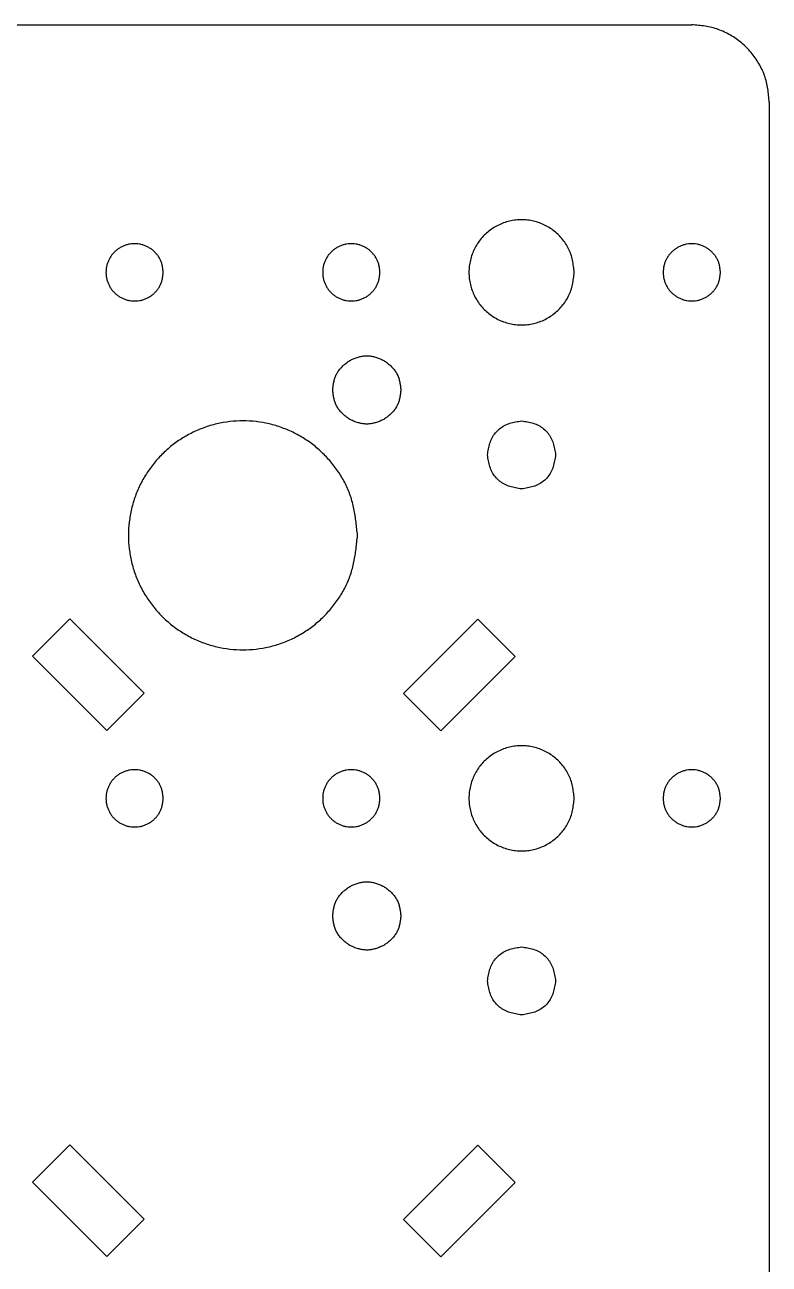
# Model space of a CAD drawing. Extents: x 1 to 215, y -90 to -6.
# Drawn here: x 190.76 to 214.81, y -45.74 to -5.68 of the extents above; entities that cross this region are included whole.
import ezdxf

# ---------------------------------------------------------------- set-up
doc = ezdxf.new("R2010")
doc.units = 0
for name, color, linetype in [('Cork_Diodes', 7, 'CONTINUOUS'), ('Cork_Holes', 7, 'CONTINUOUS'), ('Cork_Outline', 7, 'CONTINUOUS')]:
    doc.layers.add(name, color=color, linetype=linetype)

msp = doc.modelspace()

# ---------------------------------------------------------------- linework, layer by layer
at = {"layer": 'Cork_Diodes', "color": 2}
for points in [[(192.215378, -24.886792), (191.013958, -26.088212)], [(194.615377, -27.286801), (192.215378, -24.886792)], [(202.998581, -27.298363), (205.398579, -24.898354)], [(206.599999, -26.099774), (205.398579, -24.898354)], [(193.413957, -28.488221), (191.013958, -26.088212)], [(204.200001, -28.499783), (206.599999, -26.099774)], [(194.615377, -27.286801), (193.413957, -28.488221)], [(204.200001, -28.499783), (202.998581, -27.298363)], [(192.215378, -41.887012), (191.013958, -43.088432)], [(194.615377, -44.287021), (192.215378, -41.887012)], [(202.998581, -44.298583), (205.398579, -41.898574)], [(206.599999, -43.099994), (205.398579, -41.898574)], [(193.413957, -45.488441), (191.013958, -43.088432)], [(204.200001, -45.500003), (206.599999, -43.099994)], [(194.615377, -44.287021), (193.413957, -45.488441)], [(204.200001, -45.500003), (202.998581, -44.298583)]]:
    msp.add_lwpolyline(points, dxfattribs=at)
at = {"layer": 'Cork_Holes', "color": 1}
for points, knots in [([(208.5101, -13.685286), (208.503338, -13.751448), (208.489861, -13.883307), (208.46019, -14.079345), (208.411458, -14.270325), (208.335104, -14.451488), (208.235851, -14.620988), (208.116529, -14.778773), (207.980089, -14.923037), (207.827882, -15.051305), (207.662015, -15.160996), (207.484185, -15.25018), (207.297026, -15.318079), (207.104105, -15.363628), (206.908175, -15.386186), (206.711972, -15.386188), (206.516117, -15.363634), (206.323297, -15.318069), (206.136158, -15.250134), (205.958146, -15.160925), (205.79188, -15.051373), (205.639475, -14.923275), (205.503612, -14.779049), (205.386126, -14.620707), (205.288023, -14.450787), (205.209639, -14.269865), (205.15266, -14.080087), (205.11793, -13.884049), (205.106191, -13.685286), (205.11793, -13.486523), (205.15266, -13.290484), (205.209639, -13.100707), (205.288023, -12.919785), (205.386126, -12.749865), (205.503612, -12.591523), (205.639475, -12.447296), (205.79188, -12.319199), (205.958145, -12.209647), (206.136157, -12.120439), (206.323296, -12.052505), (206.516121, -12.006975), (206.711969, -11.984386), (206.908177, -11.984389), (207.104101, -12.006982), (207.297027, -12.052494), (207.484185, -12.120393), (207.662015, -12.209575), (207.827882, -12.319266), (207.980089, -12.447535), (208.116529, -12.591799), (208.235851, -12.749584), (208.335104, -12.919084), (208.411457, -13.100247), (208.460191, -13.291226), (208.489866, -13.487265), (208.50334, -13.619124), (208.5101, -13.685286)], [0, 0, 0, 0, 0.199511, 0.397619, 0.594372, 0.789098, 0.985319, 1.182187, 1.381317, 1.579793, 1.778027, 1.976498, 2.175217, 2.373979, 2.569805, 2.765573, 2.961313, 3.159932, 3.358595, 3.557251, 3.755903, 3.954561, 4.153184, 4.348959, 4.544746, 4.740525, 4.939158, 5.137817, 5.336466, 5.535115, 5.733774, 5.932407, 6.128186, 6.323973, 6.519748, 6.718371, 6.917029, 7.115681, 7.314337, 7.512997, 7.711611, 7.907354, 8.103122, 8.29895, 8.497707, 8.696423, 8.894895, 9.093128, 9.291605, 9.490735, 9.687603, 9.883824, 10.07855, 10.275303, 10.473412, 10.672922, 10.672922, 10.672922, 10.672922]), ([(195.234999, -13.685286), (195.23132, -13.721284), (195.223986, -13.793031), (195.207848, -13.8997), (195.181324, -14.003613), (195.139781, -14.102184), (195.085776, -14.194408), (195.02085, -14.280261), (194.946613, -14.358762), (194.863792, -14.428559), (194.773541, -14.488248), (194.676781, -14.53678), (194.574943, -14.573715), (194.469974, -14.598501), (194.363359, -14.610704), (194.256609, -14.610709), (194.150041, -14.598492), (194.045113, -14.57376), (193.943293, -14.536769), (193.846439, -14.488208), (193.755967, -14.428597), (193.67304, -14.358892), (193.599119, -14.28041), (193.535189, -14.194256), (193.481811, -14.101803), (193.43916, -14.003363), (193.408157, -13.900103), (193.38926, -13.793435), (193.382872, -13.685286), (193.389259, -13.577137), (193.408153, -13.470468), (193.439161, -13.367209), (193.481811, -13.268769), (193.53519, -13.176315), (193.599119, -13.090162), (193.67304, -13.011679), (193.755968, -12.941977), (193.846432, -12.88236), (193.943297, -12.833832), (194.04512, -12.796867), (194.150035, -12.772066), (194.256609, -12.759867), (194.36336, -12.759864), (194.469969, -12.772082), (194.574953, -12.796811), (194.676777, -12.833793), (194.773541, -12.882322), (194.863791, -12.942013), (194.946612, -13.011809), (195.020847, -13.090312), (195.085775, -13.176163), (195.139779, -13.268388), (195.181326, -13.366958), (195.207843, -13.470873), (195.223989, -13.57754), (195.231321, -13.649287), (195.234999, -13.685286)], [0, 0, 0, 0, 0.108553, 0.21635, 0.323408, 0.429357, 0.53612, 0.643238, 0.751593, 0.85959, 0.967456, 1.075449, 1.183573, 1.291721, 1.398267, 1.504788, 1.611288, 1.719349, 1.827449, 1.93555, 2.043644, 2.151739, 2.259817, 2.366341, 2.472869, 2.57939, 2.68747, 2.795567, 2.903652, 3.011736, 3.119833, 3.227913, 3.334435, 3.440963, 3.547486, 3.655565, 3.76366, 3.871753, 3.979841, 4.087936, 4.196008, 4.302508, 4.409028, 4.515575, 4.623716, 4.731848, 4.839844, 4.947709, 5.055706, 5.16406, 5.271178, 5.377942, 5.483891, 5.590948, 5.698746, 5.807299, 5.807299, 5.807299, 5.807299]), ([(202.234985, -13.685286), (202.231306, -13.721284), (202.223972, -13.793031), (202.207834, -13.8997), (202.18131, -14.003613), (202.139767, -14.102184), (202.085762, -14.194408), (202.020836, -14.280261), (201.946599, -14.358762), (201.863778, -14.428559), (201.773527, -14.488248), (201.676767, -14.53678), (201.574929, -14.573715), (201.46996, -14.598501), (201.363345, -14.610704), (201.256595, -14.610709), (201.150027, -14.598492), (201.045099, -14.57376), (200.943279, -14.536769), (200.846425, -14.488208), (200.755953, -14.428597), (200.673026, -14.358892), (200.599105, -14.28041), (200.535175, -14.194256), (200.481797, -14.101803), (200.439146, -14.003363), (200.408143, -13.900103), (200.389246, -13.793435), (200.382858, -13.685286), (200.389245, -13.577137), (200.408139, -13.470468), (200.439147, -13.367209), (200.481797, -13.268769), (200.535176, -13.176315), (200.599105, -13.090162), (200.673026, -13.011679), (200.755954, -12.941977), (200.846418, -12.88236), (200.943283, -12.833832), (201.045106, -12.796867), (201.150021, -12.772066), (201.256595, -12.759867), (201.363346, -12.759864), (201.469955, -12.772082), (201.574939, -12.796811), (201.676763, -12.833793), (201.773527, -12.882322), (201.863777, -12.942013), (201.946598, -13.011809), (202.020833, -13.090312), (202.085761, -13.176163), (202.139765, -13.268388), (202.181312, -13.366958), (202.207829, -13.470873), (202.223975, -13.57754), (202.231307, -13.649287), (202.234985, -13.685286)], [0, 0, 0, 0, 0.108553, 0.21635, 0.323408, 0.429357, 0.53612, 0.643238, 0.751593, 0.85959, 0.967456, 1.075449, 1.183573, 1.291721, 1.398267, 1.504788, 1.611288, 1.719349, 1.827449, 1.93555, 2.043644, 2.151739, 2.259817, 2.366341, 2.472869, 2.57939, 2.68747, 2.795567, 2.903652, 3.011736, 3.119833, 3.227913, 3.334435, 3.440963, 3.547486, 3.655565, 3.76366, 3.871753, 3.979841, 4.087936, 4.196008, 4.302508, 4.409028, 4.515575, 4.623716, 4.731848, 4.839844, 4.947709, 5.055706, 5.16406, 5.271178, 5.377942, 5.483891, 5.590948, 5.698746, 5.807299, 5.807299, 5.807299, 5.807299]), ([(213.234963, -13.685286), (213.231284, -13.721284), (213.22395, -13.793031), (213.207812, -13.8997), (213.181288, -14.003613), (213.139745, -14.102184), (213.08574, -14.194409), (213.020811, -14.28026), (212.946576, -14.358763), (212.863755, -14.428559), (212.773505, -14.488248), (212.676746, -14.536781), (212.574908, -14.573715), (212.469938, -14.598501), (212.363323, -14.610704), (212.256573, -14.610709), (212.150005, -14.598492), (212.045077, -14.57376), (211.943257, -14.536769), (211.846403, -14.488208), (211.755932, -14.428596), (211.673005, -14.358892), (211.599083, -14.28041), (211.535153, -14.194256), (211.481775, -14.101803), (211.439124, -14.003363), (211.408121, -13.900103), (211.389224, -13.793435), (211.382836, -13.685286), (211.389223, -13.577137), (211.408117, -13.470468), (211.439125, -13.367209), (211.481775, -13.268769), (211.535153, -13.176315), (211.599083, -13.090162), (211.673003, -13.011679), (211.755932, -12.941977), (211.846395, -12.88236), (211.943261, -12.833832), (212.045084, -12.796867), (212.149999, -12.772066), (212.256573, -12.759867), (212.363324, -12.759864), (212.469933, -12.772082), (212.574918, -12.796811), (212.676742, -12.833793), (212.773505, -12.882322), (212.863755, -12.942013), (212.946576, -13.011809), (213.020811, -13.090312), (213.085739, -13.176163), (213.139743, -13.268388), (213.18129, -13.366958), (213.207807, -13.470873), (213.223953, -13.57754), (213.231285, -13.649287), (213.234963, -13.685286)], [0, 0, 0, 0, 0.108553, 0.21635, 0.323408, 0.429357, 0.536121, 0.643239, 0.751593, 0.85959, 0.967456, 1.075448, 1.183572, 1.29172, 1.398267, 1.504788, 1.611287, 1.719349, 1.827449, 1.93555, 2.043642, 2.151738, 2.259817, 2.36634, 2.472868, 2.57939, 2.687469, 2.795567, 2.903651, 3.011735, 3.119833, 3.227913, 3.334434, 3.440962, 3.547486, 3.655564, 3.763659, 3.871753, 3.97984, 4.087936, 4.196008, 4.302507, 4.409028, 4.515575, 4.623717, 4.731849, 4.839843, 4.947709, 5.055706, 5.16406, 5.271178, 5.377942, 5.483891, 5.590948, 5.698745, 5.807299, 5.807299, 5.807299, 5.807299]), ([(201.259858, -16.532652), (201.299052, -16.515179), (201.377248, -16.480318), (201.496725, -16.433639), (201.619723, -16.398771), (201.74623, -16.381697), (201.873485, -16.381691), (201.999982, -16.398788), (202.123003, -16.433572), (202.242466, -16.4803), (202.320663, -16.515173), (202.359858, -16.532652)], [0, 0, 0, 0, 0.128733, 0.256834, 0.384538, 0.511267, 0.6385, 0.765226, 0.892919, 1.02103, 1.149773, 1.149773, 1.149773, 1.149773]), ([(200.709858, -17.485285), (200.714324, -17.442604), (200.723233, -17.35745), (200.742549, -17.230638), (200.773843, -17.106684), (200.822305, -16.988589), (200.88593, -16.878387), (200.963983, -16.777375), (201.05568, -16.68829), (201.155839, -16.60815), (201.225128, -16.557859), (201.259858, -16.532652)], [0, 0, 0, 0, 0.128737, 0.256844, 0.384549, 0.511268, 0.638499, 0.765225, 0.892934, 1.021036, 1.149772, 1.149772, 1.149772, 1.149772]), ([(202.359858, -16.532652), (202.394588, -16.557859), (202.463877, -16.60815), (202.564036, -16.68829), (202.655733, -16.777375), (202.733786, -16.878387), (202.797411, -16.988589), (202.845873, -17.106684), (202.877169, -17.230638), (202.896489, -17.35745), (202.905394, -17.442603), (202.909858, -17.485285)], [0, 0, 0, 0, 0.128735, 0.256838, 0.384546, 0.511273, 0.638504, 0.765223, 0.892928, 1.021036, 1.149772, 1.149772, 1.149772, 1.149772]), ([(201.259858, -18.437917), (201.225128, -18.41271), (201.155839, -18.362419), (201.05568, -18.282279), (200.963983, -18.193194), (200.885929, -18.09218), (200.822301, -17.98197), (200.773848, -17.863865), (200.742547, -17.739914), (200.723228, -17.61311), (200.714322, -17.527963), (200.709858, -17.485285)], [0, 0, 0, 0, 0.128735, 0.256838, 0.384546, 0.511274, 0.638511, 0.765247, 0.892945, 1.02104, 1.14977, 1.14977, 1.14977, 1.14977]), ([(202.909858, -17.485285), (202.905392, -17.527963), (202.896483, -17.61311), (202.877167, -17.739914), (202.845868, -17.863866), (202.797415, -17.981969), (202.733787, -18.09218), (202.655733, -18.193194), (202.564036, -18.282279), (202.463877, -18.362419), (202.394588, -18.41271), (202.359858, -18.437917)], [0, 0, 0, 0, 0.12873, 0.256825, 0.384523, 0.511259, 0.638496, 0.765223, 0.892932, 1.021034, 1.14977, 1.14977, 1.14977, 1.14977]), ([(201.510114, -22.18529), (201.4954, -22.329291), (201.466075, -22.616278), (201.401485, -23.042948), (201.295416, -23.458606), (201.129238, -23.852898), (200.91322, -24.221805), (200.653509, -24.565213), (200.356568, -24.879216), (200.025283, -25.158382), (199.664277, -25.397115), (199.277237, -25.591229), (198.869894, -25.739019), (198.450001, -25.838114), (198.023573, -25.887258), (197.596539, -25.887263), (197.170276, -25.838129), (196.750603, -25.738996), (196.343302, -25.591128), (195.955869, -25.396958), (195.593994, -25.158529), (195.26228, -24.879735), (194.966596, -24.565812), (194.710881, -24.221195), (194.497363, -23.851373), (194.326765, -23.457604), (194.202752, -23.044563), (194.12716, -22.617892), (194.101609, -22.185294), (194.127161, -21.752694), (194.202752, -21.326023), (194.32676, -20.912981), (194.497368, -20.51922), (194.710887, -20.149401), (194.96659, -19.804769), (195.262281, -19.490846), (195.593993, -19.212051), (195.955869, -18.973622), (196.343301, -18.779453), (196.750601, -18.631586), (197.17028, -18.532489), (197.596537, -18.48332), (198.023575, -18.483325), (198.449996, -18.532504), (198.869896, -18.631563), (199.277238, -18.779353), (199.664277, -18.973465), (200.025282, -19.212199), (200.356566, -19.491364), (200.653512, -19.805369), (200.913214, -20.14879), (201.129234, -20.517695), (201.295421, -20.91198), (201.401485, -21.327638), (201.466074, -21.754308), (201.4954, -22.041293), (201.510114, -22.18529)], [0, 0, 0, 0, 0.434231, 0.865404, 1.293632, 1.717443, 2.144505, 2.572977, 3.006389, 3.438365, 3.869813, 4.301783, 4.734288, 5.166885, 5.593095, 6.019177, 6.445199, 6.877483, 7.309866, 7.742237, 8.174596, 8.606965, 9.039274, 9.465368, 9.891485, 10.317589, 10.749908, 11.182279, 11.614635, 12.046978, 12.479356, 12.91168, 13.337767, 13.763885, 14.189993, 14.622302, 15.054671, 15.48703, 15.9194, 16.351781, 16.78406, 17.210085, 17.636167, 18.062379, 18.494971, 18.927474, 19.359443, 19.79089, 20.222866, 20.656277, 21.084765, 21.511827, 21.935622, 22.363856, 22.795034, 23.229254, 23.229254, 23.229254, 23.229254]), ([(202.359858, -18.437917), (202.320664, -18.455389), (202.242468, -18.490247), (202.122988, -18.536914), (201.999995, -18.571802), (201.873485, -18.588871), (201.746231, -18.588879), (201.619734, -18.571781), (201.496713, -18.536997), (201.37725, -18.490269), (201.299053, -18.455396), (201.259858, -18.437917)], [0, 0, 0, 0, 0.128731, 0.256829, 0.384537, 0.511265, 0.638499, 0.765225, 0.892918, 1.021028, 1.149771, 1.149771, 1.149771, 1.149771]), ([(205.709848, -19.585282), (205.719908, -19.521188), (205.739905, -19.393773), (205.783193, -19.205846), (205.853469, -19.027739), (205.960156, -18.869563), (206.094135, -18.735585), (206.25231, -18.628895), (206.430416, -18.558618), (206.618339, -18.515326), (206.745754, -18.495334), (206.809848, -18.485277)], [0, 0, 0, 0, 0.194621, 0.386895, 0.577571, 0.765401, 0.955016, 1.142857, 1.333525, 1.525797, 1.720417, 1.720417, 1.720417, 1.720417]), ([(206.809848, -18.485277), (206.873942, -18.495334), (207.001357, -18.515326), (207.189279, -18.558618), (207.367386, -18.628895), (207.525561, -18.735585), (207.65954, -18.869563), (207.766227, -19.027739), (207.836503, -19.205846), (207.879791, -19.393773), (207.899788, -19.521188), (207.909848, -19.585282)], [0, 0, 0, 0, 0.194619, 0.38689, 0.57756, 0.7654, 0.955015, 1.142846, 1.333522, 1.525796, 1.720417, 1.720417, 1.720417, 1.720417]), ([(206.809848, -20.685288), (206.745754, -20.675224), (206.61834, -20.655217), (206.430416, -20.611922), (206.252316, -20.54164), (206.09413, -20.434973), (205.96015, -20.30099), (205.853479, -20.142806), (205.783189, -19.96471), (205.739906, -19.776789), (205.719908, -19.649376), (205.709848, -19.585282)], [0, 0, 0, 0, 0.194622, 0.386896, 0.577565, 0.765396, 0.955011, 1.142856, 1.333514, 1.525782, 1.720402, 1.720402, 1.720402, 1.720402]), ([(207.909848, -19.585282), (207.899788, -19.649376), (207.87979, -19.776789), (207.836507, -19.96471), (207.766217, -20.142806), (207.659546, -20.30099), (207.525566, -20.434973), (207.36738, -20.54164), (207.18928, -20.611922), (207.001356, -20.655217), (206.873942, -20.675224), (206.809848, -20.685288)], [0, 0, 0, 0, 0.19462, 0.386887, 0.577546, 0.765391, 0.955006, 1.142837, 1.333507, 1.52578, 1.720402, 1.720402, 1.720402, 1.720402]), ([(208.5101, -30.685241), (208.503338, -30.751403), (208.489861, -30.883262), (208.46019, -31.079301), (208.411458, -31.270281), (208.335104, -31.451443), (208.235852, -31.620944), (208.116525, -31.778729), (207.980095, -31.923004), (207.827882, -32.051267), (207.662012, -32.160951), (207.484185, -32.25014), (207.297029, -32.318053), (207.104102, -32.363573), (206.908177, -32.386165), (206.71197, -32.386167), (206.51612, -32.36358), (206.323294, -32.318043), (206.136157, -32.250094), (205.958148, -32.160879), (205.79188, -32.051334), (205.639469, -31.923242), (205.503616, -31.779004), (205.386125, -31.620663), (205.288023, -31.450742), (205.209639, -31.26982), (205.15266, -31.080043), (205.11793, -30.884004), (205.106191, -30.685242), (205.11793, -30.486481), (205.152658, -30.290451), (205.209642, -30.100684), (205.288022, -29.919767), (205.386125, -29.749846), (205.503616, -29.591505), (205.639469, -29.447267), (205.79188, -29.319175), (205.958148, -29.20963), (206.136157, -29.120415), (206.323294, -29.052466), (206.51612, -29.006929), (206.71197, -28.984342), (206.908177, -28.984344), (207.104101, -29.006936), (207.297028, -29.052456), (207.484184, -29.120369), (207.662012, -29.209558), (207.827882, -29.319242), (207.980095, -29.447505), (208.116525, -29.59178), (208.235852, -29.749565), (208.335104, -29.919066), (208.411454, -30.100223), (208.460193, -30.291193), (208.489866, -30.487223), (208.50334, -30.61908), (208.5101, -30.685241)], [0, 0, 0, 0, 0.199511, 0.397619, 0.594372, 0.789098, 0.985319, 1.182187, 1.381325, 1.579798, 1.778028, 1.976503, 2.175223, 2.373983, 2.569811, 2.765579, 2.961321, 3.159937, 3.358602, 3.557261, 3.755909, 3.954563, 4.153195, 4.34897, 4.544757, 4.740536, 4.939169, 5.137828, 5.336477, 5.535125, 5.733777, 5.932392, 6.128171, 6.323958, 6.519733, 6.718365, 6.917019, 7.115668, 7.314327, 7.512991, 7.711607, 7.90735, 8.103118, 8.298946, 8.497705, 8.696425, 8.8949, 9.09313, 9.291603, 9.490741, 9.687609, 9.88383, 10.078556, 10.275292, 10.473393, 10.672903, 10.672903, 10.672903, 10.672903]), ([(195.234999, -30.685241), (195.23132, -30.721244), (195.223987, -30.792992), (195.207849, -30.899662), (195.181319, -31.003575), (195.139784, -31.102155), (195.085777, -31.194388), (195.020852, -31.280242), (194.946614, -31.358738), (194.86379, -31.428521), (194.773539, -31.488203), (194.676781, -31.536737), (194.574942, -31.573674), (194.469977, -31.598489), (194.363359, -31.610684), (194.256609, -31.610691), (194.150041, -31.598475), (194.045111, -31.573736), (193.943293, -31.53673), (193.846442, -31.488162), (193.755969, -31.428559), (193.673039, -31.358867), (193.599117, -31.280391), (193.535188, -31.194236), (193.481807, -31.101774), (193.439165, -31.003325), (193.408156, -30.900064), (193.389259, -30.793396), (193.382872, -30.685247), (193.389259, -30.577098), (193.408156, -30.47043), (193.439158, -30.367167), (193.481811, -30.268725), (193.535189, -30.176271), (193.599119, -30.090117), (193.673039, -30.011637), (193.755964, -29.941937), (193.846442, -29.882348), (193.943293, -29.833791), (194.045119, -29.796824), (194.150034, -29.772021), (194.256609, -29.759822), (194.36336, -29.759819), (194.469969, -29.772038), (194.574954, -29.796767), (194.676782, -29.833753), (194.77353, -29.88231), (194.863796, -29.941973), (194.946613, -30.011766), (195.020847, -30.090267), (195.085775, -30.176118), (195.139778, -30.268343), (195.181328, -30.366917), (195.20784, -30.470835), (195.22399, -30.577502), (195.231321, -30.649245), (195.234999, -30.685241)], [0, 0, 0, 0, 0.108565, 0.216356, 0.323408, 0.429374, 0.536144, 0.643262, 0.751612, 0.859601, 0.967463, 1.075457, 1.183583, 1.291735, 1.398282, 1.504802, 1.611302, 1.719365, 1.827469, 1.935573, 2.043663, 2.15175, 2.259824, 2.366348, 2.472882, 2.57942, 2.687494, 2.795586, 2.903682, 3.01176, 3.119852, 3.227943, 3.334465, 3.440993, 3.547516, 3.655594, 3.763685, 3.871768, 3.979864, 4.087962, 4.196034, 4.302533, 4.409054, 4.515601, 4.623742, 4.731876, 4.83988, 4.947735, 5.055728, 5.164081, 5.271199, 5.377963, 5.483912, 5.59098, 5.698772, 5.80732, 5.80732, 5.80732, 5.80732]), ([(202.234985, -30.685241), (202.231306, -30.721244), (202.223973, -30.792992), (202.207835, -30.899662), (202.181305, -31.003575), (202.13977, -31.102155), (202.085763, -31.194388), (202.020838, -31.280242), (201.9466, -31.358738), (201.863776, -31.428521), (201.773525, -31.488203), (201.676767, -31.536737), (201.574928, -31.573674), (201.469963, -31.598489), (201.363345, -31.610684), (201.256595, -31.610691), (201.150027, -31.598475), (201.045097, -31.573736), (200.943279, -31.53673), (200.846428, -31.488162), (200.755955, -31.428559), (200.673025, -31.358867), (200.599103, -31.280391), (200.535174, -31.194236), (200.481793, -31.101774), (200.439151, -31.003325), (200.408142, -30.900064), (200.389245, -30.793396), (200.382858, -30.685247), (200.389245, -30.577098), (200.408142, -30.47043), (200.439144, -30.367167), (200.481797, -30.268725), (200.535175, -30.176271), (200.599105, -30.090117), (200.673025, -30.011637), (200.75595, -29.941937), (200.846428, -29.882348), (200.943279, -29.833791), (201.045105, -29.796824), (201.15002, -29.772021), (201.256595, -29.759822), (201.363346, -29.759819), (201.469955, -29.772038), (201.57494, -29.796767), (201.676768, -29.833753), (201.773516, -29.88231), (201.863782, -29.941973), (201.946599, -30.011766), (202.020833, -30.090267), (202.085761, -30.176118), (202.139764, -30.268343), (202.181314, -30.366917), (202.207826, -30.470835), (202.223976, -30.577502), (202.231307, -30.649245), (202.234985, -30.685241)], [0, 0, 0, 0, 0.108565, 0.216356, 0.323408, 0.429374, 0.536144, 0.643262, 0.751612, 0.859601, 0.967463, 1.075457, 1.183583, 1.291735, 1.398282, 1.504802, 1.611302, 1.719365, 1.827469, 1.935573, 2.043663, 2.15175, 2.259824, 2.366348, 2.472882, 2.57942, 2.687494, 2.795586, 2.903682, 3.01176, 3.119852, 3.227943, 3.334465, 3.440993, 3.547516, 3.655594, 3.763685, 3.871768, 3.979864, 4.087962, 4.196034, 4.302533, 4.409054, 4.515601, 4.623742, 4.731876, 4.83988, 4.947735, 5.055728, 5.164081, 5.271199, 5.377963, 5.483912, 5.59098, 5.698772, 5.80732, 5.80732, 5.80732, 5.80732]), ([(213.234963, -30.685241), (213.231284, -30.721244), (213.223951, -30.792992), (213.207813, -30.899662), (213.181283, -31.003575), (213.139748, -31.102156), (213.085741, -31.194388), (213.020813, -31.280241), (212.946577, -31.358738), (212.863753, -31.428521), (212.773504, -31.488203), (212.676746, -31.536737), (212.574907, -31.573674), (212.469941, -31.598489), (212.363323, -31.610684), (212.256573, -31.610691), (212.150005, -31.598475), (212.045075, -31.573736), (211.943258, -31.53673), (211.846407, -31.488163), (211.755934, -31.428559), (211.673004, -31.358867), (211.599081, -31.280391), (211.535152, -31.194236), (211.481771, -31.101774), (211.439129, -31.003325), (211.40812, -30.900064), (211.389223, -30.793396), (211.382836, -30.685247), (211.389223, -30.577098), (211.40812, -30.47043), (211.439122, -30.367167), (211.481775, -30.268725), (211.535153, -30.176271), (211.599083, -30.090117), (211.673002, -30.011636), (211.755928, -29.941937), (211.846406, -29.882348), (211.943257, -29.833791), (212.045083, -29.796824), (212.149998, -29.772021), (212.256573, -29.759822), (212.363324, -29.759819), (212.469933, -29.772038), (212.574918, -29.796768), (212.676747, -29.833753), (212.773494, -29.88231), (212.86376, -29.941973), (212.946577, -30.011766), (213.020811, -30.090267), (213.085739, -30.176118), (213.139742, -30.268343), (213.181292, -30.366917), (213.207804, -30.470835), (213.223954, -30.577502), (213.231285, -30.649245), (213.234963, -30.685241)], [0, 0, 0, 0, 0.108565, 0.216356, 0.323408, 0.429374, 0.536144, 0.643263, 0.751612, 0.859601, 0.967463, 1.075455, 1.183582, 1.291734, 1.398281, 1.504802, 1.611302, 1.719364, 1.827469, 1.935573, 2.043662, 2.151749, 2.259823, 2.366347, 2.472881, 2.57942, 2.687494, 2.795585, 2.903681, 3.01176, 3.119851, 3.227943, 3.334464, 3.440992, 3.547516, 3.655593, 3.763684, 3.871768, 3.979863, 4.087961, 4.196033, 4.302533, 4.409054, 4.5156, 4.623742, 4.731877, 4.83988, 4.947735, 5.055728, 5.164081, 5.271199, 5.377963, 5.483912, 5.59098, 5.698772, 5.807319, 5.807319, 5.807319, 5.807319]), ([(200.709858, -34.485346), (200.714324, -34.442667), (200.723233, -34.357517), (200.742551, -34.230706), (200.77384, -34.106748), (200.822305, -33.98865), (200.88593, -33.878449), (200.963983, -33.777436), (201.05568, -33.688351), (201.155839, -33.608211), (201.225128, -33.557921), (201.259858, -33.532714)], [0, 0, 0, 0, 0.128731, 0.256832, 0.384548, 0.511268, 0.638499, 0.765225, 0.892934, 1.021036, 1.149771, 1.149771, 1.149771, 1.149771]), ([(201.259858, -33.532714), (201.299052, -33.515242), (201.377248, -33.480383), (201.496728, -33.433717), (201.619721, -33.398828), (201.746231, -33.381759), (201.873485, -33.381752), (201.999982, -33.39885), (202.123003, -33.433633), (202.242466, -33.480361), (202.320663, -33.515234), (202.359858, -33.532714)], [0, 0, 0, 0, 0.128731, 0.256829, 0.384537, 0.511265, 0.638499, 0.765225, 0.892918, 1.021028, 1.149771, 1.149771, 1.149771, 1.149771]), ([(202.359858, -33.532714), (202.394588, -33.557921), (202.463877, -33.608211), (202.564036, -33.688351), (202.655733, -33.777436), (202.733786, -33.878449), (202.797411, -33.98865), (202.845875, -34.106749), (202.877167, -34.230706), (202.89649, -34.357517), (202.905395, -34.442667), (202.909858, -34.485346)], [0, 0, 0, 0, 0.128735, 0.256838, 0.384546, 0.511273, 0.638504, 0.765223, 0.89294, 1.021041, 1.149772, 1.149772, 1.149772, 1.149772]), ([(201.259858, -35.437978), (201.225128, -35.412771), (201.155839, -35.362481), (201.05568, -35.28234), (200.963983, -35.193256), (200.88593, -35.092243), (200.822305, -34.982041), (200.773841, -34.863943), (200.74255, -34.739986), (200.723228, -34.613175), (200.714322, -34.528025), (200.709858, -34.485346)], [0, 0, 0, 0, 0.128735, 0.256838, 0.384546, 0.511273, 0.638504, 0.765223, 0.892939, 1.021041, 1.149772, 1.149772, 1.149772, 1.149772]), ([(202.909858, -34.485346), (202.905392, -34.528025), (202.896483, -34.613174), (202.877165, -34.739986), (202.845876, -34.863943), (202.797411, -34.982041), (202.733786, -35.092243), (202.655733, -35.193256), (202.564036, -35.28234), (202.463877, -35.362481), (202.394588, -35.412771), (202.359858, -35.437978)], [0, 0, 0, 0, 0.128731, 0.256832, 0.384548, 0.511268, 0.638499, 0.765225, 0.892934, 1.021036, 1.149771, 1.149771, 1.149771, 1.149771]), ([(202.359858, -35.437978), (202.320664, -35.45545), (202.242468, -35.490308), (202.122988, -35.536975), (201.999996, -35.571863), (201.873485, -35.588936), (201.746234, -35.588928), (201.619711, -35.571884), (201.496746, -35.536892), (201.377247, -35.490286), (201.299052, -35.455443), (201.259858, -35.437978)], [0, 0, 0, 0, 0.128731, 0.256829, 0.384537, 0.511265, 0.638499, 0.765225, 0.892949, 1.021039, 1.149758, 1.149758, 1.149758, 1.149758]), ([(205.709848, -36.585344), (205.719908, -36.52125), (205.739905, -36.393834), (205.783193, -36.205907), (205.853469, -36.027801), (205.960156, -35.869624), (206.094135, -35.735647), (206.252309, -35.628956), (206.430416, -35.558684), (206.61834, -35.515404), (206.745754, -35.495401), (206.809848, -35.485339)], [0, 0, 0, 0, 0.194621, 0.386895, 0.577571, 0.765401, 0.955016, 1.142857, 1.333523, 1.525794, 1.720415, 1.720415, 1.720415, 1.720415]), ([(206.809848, -35.485339), (206.873942, -35.495401), (207.001355, -35.515404), (207.189279, -35.558684), (207.367387, -35.628956), (207.525561, -35.735647), (207.65954, -35.869624), (207.766227, -36.027801), (207.836503, -36.205907), (207.879791, -36.393834), (207.899788, -36.52125), (207.909848, -36.585344)], [0, 0, 0, 0, 0.194621, 0.386891, 0.577558, 0.765399, 0.955014, 1.142844, 1.33352, 1.525794, 1.720415, 1.720415, 1.720415, 1.720415]), ([(206.809848, -37.685349), (206.745754, -37.675287), (206.61834, -37.655284), (206.430416, -37.612004), (206.252309, -37.541731), (206.094135, -37.435041), (205.960156, -37.301063), (205.853469, -37.142887), (205.783193, -36.964781), (205.739905, -36.776853), (205.719908, -36.649438), (205.709848, -36.585344)], [0, 0, 0, 0, 0.194621, 0.386892, 0.577558, 0.765399, 0.955014, 1.142844, 1.33352, 1.525794, 1.720415, 1.720415, 1.720415, 1.720415]), ([(207.909848, -36.585344), (207.899788, -36.649438), (207.879791, -36.776853), (207.836503, -36.964781), (207.766227, -37.142887), (207.65954, -37.301063), (207.525561, -37.435041), (207.367387, -37.541732), (207.189279, -37.612003), (207.001355, -37.655284), (206.873942, -37.675287), (206.809848, -37.685349)], [0, 0, 0, 0, 0.194621, 0.386895, 0.577571, 0.765401, 0.955016, 1.142857, 1.333524, 1.525794, 1.720415, 1.720415, 1.720415, 1.720415])]:
    msp.add_open_spline(points, degree=3, knots=knots, dxfattribs=at)
at = {"layer": 'Cork_Outline', "color": 7}
for points in [[(3.30962, -5.683519), (212.30844, -5.683519)], [(214.8078, -8.182879), (214.8078, -87.184499)]]:
    msp.add_lwpolyline(points, dxfattribs=at)
msp.add_open_spline([(214.810086, -8.18526), (214.804535, -8.112388), (214.793454, -7.966933), (214.768906, -7.749845), (214.728451, -7.535923), (214.664569, -7.328125), (214.580448, -7.127765), (214.478353, -6.934893), (214.360637, -6.750569), (214.227641, -6.576627), (214.080137, -6.415139), (213.918641, -6.267642), (213.744694, -6.134648), (213.560372, -6.016931), (213.367487, -5.914868), (213.167123, -5.83076), (212.95932, -5.766888), (212.745391, -5.726444), (212.528297, -5.701897), (212.382838, -5.690816), (212.309964, -5.685265)], degree=3, knots=[0, 0, 0, 0, 0.219244, 0.437616, 0.655139, 0.871339, 1.088494, 1.306116, 1.525241, 1.743879, 1.962188, 2.180509, 2.399149, 2.618269, 2.83589, 3.053042, 3.269243, 3.486772, 3.70515, 3.9244, 3.9244, 3.9244, 3.9244], dxfattribs=at)

doc.saveas('drawing.dxf')
